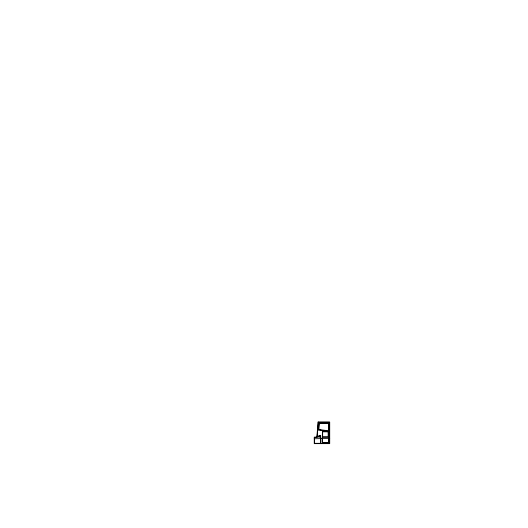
<?xml version="1.0" encoding="UTF-8"?>
<svg xmlns="http://www.w3.org/2000/svg" width="528" height="528" viewBox="0 0 528 528"><rect width="100%" height="100%" fill="white"/><g stroke="black" fill="none" stroke-linecap="round" stroke-linejoin="round"><path stroke-width="0.79" d="M318.978 436.722L318.978 435.567L320.516 435.574L320.516 436.722M319.169 436.722L319.169 435.567M319.367 436.722L319.367 435.567M319.559 436.722L319.559 435.567M319.75 436.722L319.75 435.574M319.942 436.722L319.942 435.574M320.133 436.722L320.133 435.574M320.324 436.722L320.324 435.574M318.985 430.082L319.057 429.548M320.74 430.32L320.813 429.779M314.252 438.794L329.716 438.339M318.978 436.392L318.978 436.834M318.925 422.855L318.358 430.003L329.142 431.442L329.142 422.855L318.925 422.855M318.1 422.03L316.846 437.131L314.252 437.131L314.252 443.639L329.716 443.639L329.716 422.03L318.1 422.03M317.123 436.834L317.077 437.369L314.49 437.369L314.49 443.315L320.529 443.315L320.529 436.834L317.123 436.834M318.318 422.261L317.13 436.735L320.628 436.735L320.628 443.408L329.479 443.408L329.479 422.261L318.318 422.261M319.394 423.344L318.879 429.521L328.667 430.808L328.667 423.344L319.394 423.344M328.343 431.6L322.45 431.6L322.1 442.642L328.667 442.642L328.343 431.6M328.152 431.818L322.661 431.818L322.661 436.735L328.152 436.735L328.152 431.818M328.489 437.303L322.318 437.303L322.318 442.464L328.489 442.464L328.489 437.303"/></g></svg>
